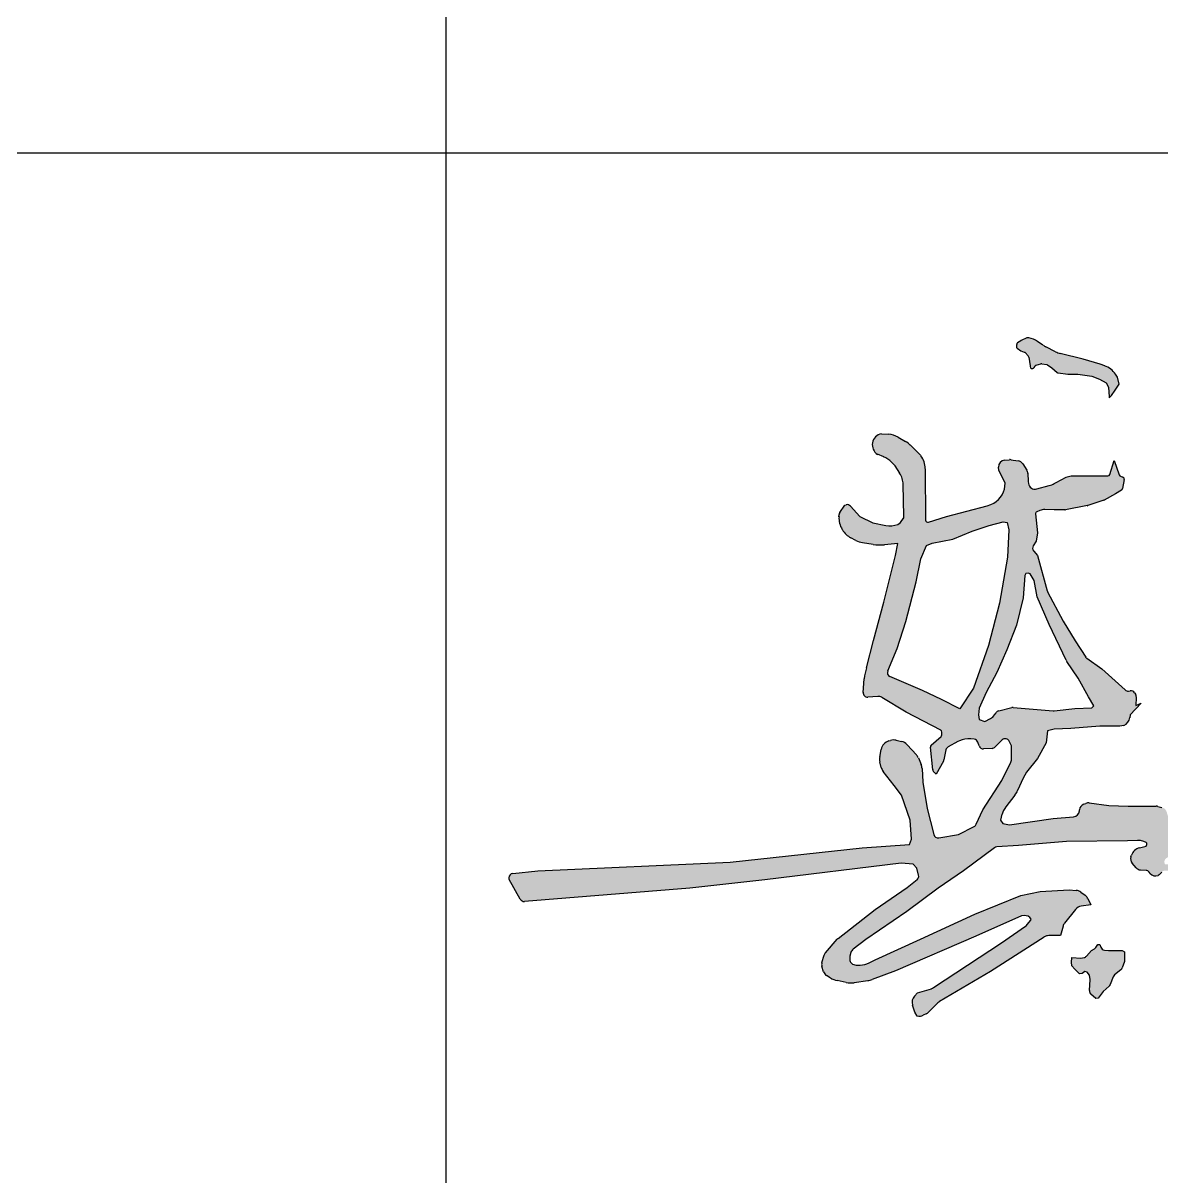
# Model space of a CAD drawing. Extents: x 1169373 to 1354985, y 649019 to 904199.
# Drawn here: x 1351545 to 1352648, y 812484 to 813602 of the extents above; entities that cross this region are included whole.
import ezdxf

# ---------------------------------------------------------------- set-up
doc = ezdxf.new("R2010")
doc.units = 0
doc.header["$LTSCALE"] = 1000
doc.header["$MEASUREMENT"] = 0
doc.layers.add('图框', color=7, linetype='Continuous')
doc.layers.add('签名', color=7, linetype='Continuous')

msp = doc.modelspace()

# ---------------------------------------------------------------- hatches: boundary and pattern name
at = {"layer": '签名'}
h = msp.add_hatch(color=4, dxfattribs=at)
h.paths.add_polyline_path([(1352567, 813261.7), (1352580.6, 813259.8), (1352588.1, 813257), (1352594.4, 813253.6), (1352596.5, 813249.4), (1352597, 813244.5), (1352597.3, 813240.1), (1352597.3, 813239), (1352599.6, 813241.1), (1352603, 813246.3), (1352606.9, 813252.3), (1352605.3, 813259.1), (1352603.5, 813261.8, 0.161293), (1352593, 813270), (1352588.7, 813271.5), (1352572, 813276.5), (1352549.8, 813281.9, -0.055927), (1352545.4, 813283.5), (1352535.9, 813288.3, -0.036786), (1352533.2, 813289.9), (1352527.9, 813293.6, 0.116967), (1352518.7, 813297.2, 0.125161), (1352517.7, 813297), (1352512.2, 813294.5, 0.089225), (1352511.6, 813294.1, -0.045924), (1352511.9, 813294.3), (1352508.6, 813292.1, 0.195275), (1352507.7, 813290.7), (1352507.4, 813289, 0.293872), (1352508.2, 813286.9), (1352511.8, 813284.3), (1352515.5, 813283), (1352519.4, 813279.1), (1352520.7, 813269.8, 0.040442), (1352520.7, 813269.4, 0.74192), (1352524.6, 813268.3), (1352525.9, 813270.2), (1352531.6, 813272.1), (1352537.3, 813271), (1352541.8, 813267.9), (1352546.8, 813263.6, 0.146226), (1352547.9, 813263.1), (1352557.4, 813261.9)])
h.paths.add_polyline_path([(1352724.7, 813031.3, -0.224051), (1352728.7, 813023.2), (1352728.9, 813004.9, 0.252735), (1352733.8, 812996.1), (1352738.1, 812993.3), (1352742.3, 812993.7, 0.405395), (1352751.8, 813005), (1352751.1, 813015.5), (1352759.2, 813017.8), (1352761.5, 813019), (1352753.7, 813023.3), (1352752.3, 813029.1), (1352752.5, 813039.5, 0.116113), (1352751.5, 813044.3), (1352746.2, 813055.5, 0.062977), (1352744.8, 813057.8), (1352738.6, 813065.2, 0.230474), (1352730.1, 813069.1), (1352722.3, 813068.8), (1352719.8, 813068.2, 0.141943), (1352714.7, 813065.2), (1352707.9, 813057.8, 0.175293), (1352705, 813051.2), (1352704.9, 813049.8), (1352705.8, 813046.1), (1352706.4, 813046.1)])
h.paths.add_polyline_path([(1352707.9, 812937.9, 0.097987), (1352706.9, 812941.9), (1352703.9, 812948.1, 0.115547), (1352700.8, 812951.9), (1352689.5, 812960.8), (1352676.6, 812967), (1352670.5, 812967.1), (1352665, 812964.1), (1352660, 812954.1), (1352664.3, 812945.9, 0.112428), (1352667.3, 812942.3), (1352673.7, 812937.5), (1352679.3, 812933.9, -0.190711), (1352683.9, 812927.6), (1352688.5, 812909.5, -0.218827), (1352686.9, 812900.7), (1352679.5, 812890.1), (1352681.8, 812886.8, 0.115033), (1352685.4, 812883.5), (1352691.7, 812880, 0.14431), (1352697.6, 812878.7), (1352700.7, 812878.9), (1352704.3, 812886.8, 0.064737), (1352705.1, 812889.4), (1352708.5, 812909.2, 0.042109), (1352708.6, 812911), (1352708.6, 812925.4)])
h.paths.add_polyline_path([(1352608.7, 812684.9, 0.133698), (1352610, 812686.7), (1352612.3, 812692.9), (1352612.1, 812699.6), (1352612.1, 812702.2), (1352610, 812703.4), (1352605.3, 812703.7), (1352596.8, 812703.6), (1352592.8, 812703.9, -0.296761), (1352589.2, 812706.8), (1352588.3, 812709.4), (1352586.2, 812709.4), (1352584.3, 812706.4, -0.111035), (1352583, 812705.1), (1352580.2, 812703.4), (1352575.4, 812698.1, -0.159662), (1352573.1, 812696.8), (1352569.7, 812696.1), (1352561.1, 812696.8), (1352561, 812696.4), (1352560.8, 812692.3), (1352561.2, 812688.7), (1352564.1, 812685.6), (1352568.6, 812681.1), (1352571.2, 812681.3), (1352573.7, 812683.2), (1352575.9, 812682.5), (1352578.1, 812679.7), (1352578.8, 812675.4), (1352578.3, 812664.8, 0.22558), (1352579.7, 812661.4), (1352584.5, 812657), (1352586.7, 812657.4), (1352591.6, 812663.9), (1352597.3, 812669, 0.121444), (1352598.4, 812670.7), (1352601.2, 812678, -0.134274), (1352602.5, 812679.9)])
h = msp.add_hatch(color=4, dxfattribs=at)
h.paths.add_polyline_path([(1352804.9, 812921.5, -0.231178), (1352805.9, 812923.1), (1352825.2, 812935), (1352843.7, 812944.8, -0.274551), (1352845.9, 812944.7), (1352848.4, 812943, -0.290357), (1352849.3, 812940.9), (1352847.6, 812929.6, -0.282713), (1352846.2, 812927.9), (1352841.9, 812926.4, 0.12974), (1352832.8, 812920.5), (1352832.3, 812919), (1352831.6, 812913.7, 0.07073), (1352832.1, 812907.7), (1352832.9, 812904.3, 0.118418), (1352837.3, 812895.4), (1352852.1, 812877.5), (1352864.5, 812863.1), (1352869.2, 812857.5, -0.191696), (1352869.7, 812856), (1352869.4, 812851.1, 0.465128), (1352871.7, 812848.8), (1352893, 812851.1), (1352920.8, 812857.4, 0.44834), (1352922.3, 812860.1), (1352921.6, 812862.2), (1352918.1, 812866), (1352915.9, 812868.6, -0.157491), (1352914.5, 812872.3), (1352914.3, 812874.6, -0.24693), (1352916.7, 812880), (1352916.8, 812880.1, 0.440579), (1352917.5, 812889.5), (1352910.1, 812897.4), (1352901.2, 812903.3, -0.170294), (1352898.7, 812906.7), (1352897.3, 812911.3, -0.102372), (1352897, 812913.9), (1352897.8, 812921.3, -0.373734), (1352903.9, 812927), (1352904, 812927, 0.254103), (1352909.3, 812930.1), (1352912.7, 812935.9), (1352913.4, 812935), (1352914.8, 812928.4), (1352915.2, 812927, 0.331647), (1352921.1, 812922.2), (1352922.1, 812922.1), (1352926.4, 812922.1, 0.263355), (1352931.9, 812925.2), (1352932.3, 812925.9), (1352933.4, 812932.2, -0.184975), (1352935.7, 812936.1), (1352938.3, 812938.1, -0.149598), (1352941.7, 812939.5), (1352953, 812940.3), (1352976.9, 812939.8), (1352985.4, 812937.6), (1352993.7, 812934.3), (1353000.4, 812930.1), (1353009.1, 812920.4), (1353022.9, 812906.4), (1353027.4, 812900.9), (1353028.2, 812893.4), (1353030.4, 812886.2), (1353032.9, 812860.5), (1353031.2, 812849.8), (1353021.9, 812849), (1353020.4, 812844), (1353018.4, 812837.6), (1353010.7, 812830.6), (1353005.5, 812821.1), (1352997.7, 812811.9), (1352992.5, 812810.1), (1352988.5, 812815.4), (1352985.5, 812817.4), (1352977.3, 812816.4), (1352976.2, 812811.1), (1352964.7, 812808.3), (1352935.8, 812806.1), (1352930.6, 812804.1), (1352935.6, 812790), (1352937.6, 812774.4), (1352944, 812756.6), (1352970.1, 812701.1), (1352976.5, 812687.7), (1352977.1, 812675.6), (1352957.4, 812667.3), (1352947.1, 812673.7), (1352933.7, 812704.9), (1352921.7, 812732.8, 0.119239), (1352915.7, 812740.7), (1352908.9, 812746.4), (1352902.5, 812752.1), (1352902.6, 812754.4, 0.267055), (1352893.5, 812773.5), (1352887.3, 812777.8), (1352880.3, 812789.8), (1352874.3, 812796.8), (1352873.2, 812797.6, 0.225942), (1352867.8, 812798.6), (1352856.8, 812795.5, -0.047725), (1352855.6, 812795.3), (1352805, 812791.3), (1352768.3, 812790.5), (1352763.4, 812789.7), (1352763.9, 812791.4, -0.302854), (1352769.5, 812795.8), (1352820.5, 812800.4), (1352857.2, 812805.7, 0.079622), (1352859.1, 812806.3), (1352865, 812809.3, 0.447831), (1352866.6, 812815.4), (1352863.2, 812820.7, 0.101957), (1352862, 812821.9), (1352856.7, 812825.4), (1352843.1, 812823.9), (1352783.4, 812818.9), (1352769.3, 812818.9), (1352752.8, 812816.4), (1352745.7, 812813.9), (1352740.7, 812806.9), (1352740.3, 812750.7, -0.1506), (1352736.5, 812738.8), (1352735.7, 812737.7), (1352732.2, 812731, -0.07539), (1352728.4, 812725.9), (1352722.3, 812719.8, -0.258442), (1352718.4, 812718.6), (1352715.6, 812719.3, -0.172364), (1352713.2, 812720.8), (1352711.2, 812723.3, -0.116492), (1352710.4, 812725.1), (1352708.6, 812734.2), (1352707.2, 812772.4, 0.257654), (1352705.1, 812776), (1352702.5, 812777.5), (1352701.9, 812783, 0.137932), (1352701, 812785.1), (1352697.9, 812789.2, -0.130882), (1352697, 812791.2), (1352695.6, 812802.3, 0.375873), (1352691.4, 812806), (1352673.2, 812806, 0.153785), (1352670.7, 812805.2), (1352657.8, 812796.1), (1352652.7, 812793, 0.298099), (1352650.8, 812788.8), (1352651.3, 812787.2), (1352676.9, 812785, -0.449386), (1352678.8, 812782.5), (1352678.5, 812781), (1352651.5, 812781, 0.210128), (1352648.4, 812779.6), (1352645.8, 812776.8), (1352644.7, 812776.3, -0.340919), (1352637.1, 812778.2), (1352636, 812779.5, 0.210758), (1352633, 812781.1), (1352627.7, 812781.5, -0.201903), (1352623.3, 812783.7), (1352619.6, 812788.1, -0.259318), (1352618.4, 812794.2), (1352618.9, 812796, -0.264412), (1352626.7, 812803.1), (1352633.1, 812804.5), (1352633.6, 812805.7, 0.42547), (1352632.5, 812808.5), (1352629.9, 812809.5, 0.080244), (1352625.4, 812810.2), (1352615.2, 812809.8), (1352555.9, 812809.1), (1352509.4, 812805.3), (1352488.5, 812803.9, 0.145884), (1352486.3, 812803.1), (1352456.2, 812780.6), (1352431.6, 812764.1), (1352401.3, 812741.2), (1352361.5, 812714.1), (1352349.3, 812704.7, 0.151784), (1352347.2, 812701.6), (1352346, 812698.1), (1352346, 812695.3, 0.121298), (1352346.8, 812692.3), (1352348.6, 812690.2), (1352352.2, 812689.3), (1352356, 812689.4, 0.108689), (1352364.8, 812691.6), (1352370.8, 812694.5), (1352414.5, 812714.5), (1352467.1, 812738.6), (1352511.8, 812756.8), (1352530.5, 812760.7), (1352558.5, 812762.2), (1352565.2, 812761.8, -0.148728), (1352569.9, 812760.1), (1352574.1, 812757, -0.11645), (1352576.6, 812754), (1352579.6, 812747.9), (1352570.1, 812746.5, 0.187953), (1352564.8, 812743.4), (1352554.2, 812730.1, 0.102525), (1352552.6, 812727.1), (1352550.1, 812718), (1352538.9, 812718, 0.144191), (1352534.3, 812716.6), (1352482.3, 812683.1), (1352433.1, 812654.2, 0.063491), (1352431.4, 812652.9), (1352422.3, 812643.8, -0.080592), (1352420.1, 812642.2), (1352417.3, 812640.8, -0.178905), (1352411.4, 812640.1), (1352409.2, 812643.7), (1352406.9, 812650.7, -0.27945), (1352408.6, 812659.4), (1352411.5, 812662.5), (1352425.1, 812666.5, 0.073381), (1352427.3, 812667.6), (1352493.1, 812711.1), (1352516.3, 812727.1, 0.06755), (1352517.9, 812728.7), (1352521.4, 812732.9), (1352521.6, 812734, 0.305341), (1352515, 812737.3), (1352512.3, 812737.1), (1352468, 812717.5), (1352390.3, 812684), (1352367.8, 812675.5, -0.052637), (1352363.5, 812674.3), (1352350.4, 812672.3, -0.090596), (1352342.7, 812672.5), (1352333.9, 812674.4, -0.085038), (1352327.2, 812677.1), (1352323.5, 812679.3, -0.181064), (1352320.7, 812682.9), (1352319.1, 812688.1, -0.147202), (1352319, 812691.8), (1352321.1, 812698.9, -0.109427), (1352322.4, 812701.3), (1352333.8, 812714.5, -0.048018), (1352334.7, 812715.3), (1352370.6, 812743.4), (1352401.6, 812764.6), (1352411.2, 812772.2, 0.298156), (1352412.7, 812776.6), (1352410.9, 812783.2), (1352407.5, 812787.2), (1352395.7, 812788.1), (1352263.8, 812772), (1352191, 812764.1), (1352031, 812751, -0.291644), (1352026.9, 812753.2), (1352016, 812772.4), (1352016, 812774, -0.383842), (1352019.8, 812778.2), (1352044, 812780.8), (1352230.3, 812789.1), (1352358.2, 812802.9), (1352403.9, 812806.4), (1352405.7, 812811.3), (1352404.4, 812829.9), (1352396.3, 812854.1), (1352388.9, 812863.4), (1352378.4, 812877.1, -0.101619), (1352376.6, 812880.9), (1352375.2, 812886.4, -0.109256), (1352375.1, 812891), (1352376.5, 812898.4, -0.280752), (1352384, 812906.6), (1352385.6, 812907.1, -0.126758), (1352390.9, 812907.3), (1352396.1, 812906.1, -0.15474), (1352401.6, 812902.9), (1352410.6, 812893.1, -0.081557), (1352412.5, 812890.2), (1352415.3, 812883.7, -0.093443), (1352416.2, 812879.9), (1352416.7, 812866.5), (1352421, 812841.1), (1352427.4, 812815.8, 0.390931), (1352432.2, 812812.6), (1352451.3, 812815.8), (1352466.7, 812823.8, 0.171134), (1352468.6, 812825.8), (1352474.8, 812839.9), (1352493.4, 812868.3), (1352502.2, 812886, 0.116513), (1352502.7, 812887.9), (1352502.7, 812900.8, 0.107138), (1352502.3, 812902.5), (1352500.6, 812906.3, 0.523435), (1352493.7, 812907.6), (1352486.7, 812900.6, -0.18265), (1352483.9, 812899.3), (1352475.6, 812898.8, -0.340063), (1352471.3, 812901.7), (1352470.1, 812905.3, 0.294066), (1352466.5, 812908.2), (1352463.3, 812908.5, 0.133568), (1352452.3, 812906.7), (1352450.7, 812906), (1352441.3, 812900.8, 0.220074), (1352439.2, 812897.9), (1352437.2, 812888.2, -0.080659), (1352436.8, 812886.9), (1352429.7, 812874.5), (1352428, 812875.9, -0.201849), (1352426.4, 812878.7), (1352424.2, 812900.6, -0.240558), (1352424.9, 812902.4), (1352434.5, 812910.9, 0.21433), (1352435.3, 812912.5), (1352435.3, 812915.2, 0.280337), (1352434.1, 812917.1), (1352400.6, 812934.4), (1352377, 812948.8, 0.156534), (1352373.2, 812949.7), (1352363.5, 812949, -0.46076), (1352359, 812953.6), (1352360.1, 812966.8, -0.064651), (1352362.4, 812977.5), (1352369.2, 813003.7), (1352378.9, 813041.1), (1352390.4, 813086.3), (1352392.7, 813097.9), (1352379.6, 813096.6, -0.064936), (1352368.6, 813097), (1352358.4, 813098.6, -0.080775), (1352351.9, 813100.8), (1352347.2, 813103.2, -0.135752), (1352338.9, 813111), (1352338.7, 813111.4, -0.154043), (1352335.6, 813123.8), (1352335.7, 813125.8, -0.136703), (1352336.4, 813127.9), (1352341.3, 813135), (1352342.5, 813135.3, -0.279334), (1352346.7, 813134), (1352355.7, 813124), (1352368.5, 813117.8), (1352381, 813115.3, 0.141167), (1352392.7, 813116.3), (1352395.1, 813118.1), (1352398, 813122.2, 0.122029), (1352398.5, 813124.2), (1352397.8, 813155, 0.13949), (1352394.4, 813166.1), (1352389.9, 813173.1), (1352386.5, 813176.6, 0.109197), (1352378.9, 813181.8), (1352373, 813184.2, -0.674227), (1352376.8, 813204.1), (1352383.5, 813203.8, -0.092395), (1352393, 813200.7), (1352400.1, 813196.7, -0.067551), (1352404.7, 813193.3), (1352414.6, 813183.4), (1352415, 813182.7, -0.157847), (1352419.2, 813170.3), (1352419.5, 813120.4, 0.507739), (1352422.3, 813118.4), (1352439.7, 813124.1), (1352479.2, 813134.4), (1352482.7, 813135.7, 0.285141), (1352496.4, 813153.5), (1352496.7, 813156.3), (1352490.3, 813169), (1352490.1, 813171.8, -0.404917), (1352495.9, 813178.6), (1352500.7, 813179, -0.059906), (1352502.2, 813179), (1352509.2, 813177.9, -0.217925), (1352513.6, 813175), (1352517.5, 813168.8, -0.127757), (1352518.5, 813165.8), (1352519, 813157.9), (1352519.2, 813156, 0.45192), (1352527.2, 813150.7), (1352539.3, 813153.9, 0.061267), (1352544.1, 813155.8), (1352552.8, 813160.6, -0.126968), (1352563.1, 813163.3), (1352595.9, 813163.3, 0.329734), (1352598, 813164.8), (1352602, 813178.1), (1352607, 813164.3, 0.229531), (1352608.4, 813163), (1352610.5, 813162.2, -0.382276), (1352611.9, 813159.8), (1352610.1, 813151, -0.203047), (1352609.1, 813149.6), (1352603.3, 813146), (1352592.2, 813139.8), (1352576.5, 813134.5), (1352554.7, 813130.4), (1352544, 813130.4), (1352534.9, 813130.7, 0.112418), (1352530.2, 813129.8), (1352527.3, 813128.5, 0.326044), (1352526, 813126.4), (1352527.9, 813108), (1352526.7, 813100.2), (1352523.8, 813095.4, 0.328096), (1352524.2, 813090.4), (1352527.9, 813086.2), (1352537.3, 813052, 0.053255), (1352537.7, 813051.1), (1352552.6, 813022.6), (1352564.5, 813003.5), (1352574.6, 812987.8, 0.098742), (1352575.7, 812986.6), (1352590.2, 812976.5), (1352612.8, 812956, 0.218816), (1352616.1, 812954.9), (1352617.8, 812955.1, -0.291918), (1352621.9, 812953.2), (1352623, 812951.4, -0.158896), (1352623.6, 812948.8), (1352623.1, 812941), (1352628.4, 812943), (1352617.8, 812931.8), (1352617.4, 812929.1, -0.240188), (1352611.6, 812921.4), (1352607.7, 812920.8), (1352588.4, 812920.8), (1352560.3, 812918.5), (1352544.1, 812918.1), (1352537.6, 812916.2), (1352536.2, 812904.6), (1352527.9, 812889.4), (1352517.3, 812876.4), (1352514.1, 812870.4), (1352508.6, 812858.4, -0.059303), (1352506, 812854.1), (1352497.2, 812842.8, 0.096023), (1352493.5, 812835.6), (1352491.9, 812829.8), (1352494.2, 812826.6), (1352500.7, 812825.2), (1352543, 812831.3), (1352562.7, 812833, 0.368288), (1352568.5, 812838.9), (1352568.6, 812839.8, -0.287337), (1352572.6, 812845.3), (1352574.7, 812846.1, -0.1299), (1352577.9, 812846.5), (1352597.1, 812843.9), (1352615.7, 812843.4), (1352642.9, 812843.4, -0.061275), (1352644.5, 812843.2), (1352648.4, 812842.2, -0.265952), (1352653, 812837.8), (1352654.6, 812832.5), (1352656.7, 812825.3, 0.385739), (1352664, 812820.8), (1352669.4, 812821.8, 0.134429), (1352672.5, 812823.3), (1352680.9, 812830.7, 0.361907), (1352682.1, 812838.8), (1352680, 812842.4), (1352679.3, 812848.4, -0.367837), (1352683.8, 812855.2), (1352689.4, 812856.8, -0.157947), (1352693.3, 812856.7), (1352694.7, 812856.2, -0.191883), (1352698.2, 812853), (1352699.6, 812850.1), (1352702.2, 812841.3), (1352702.5, 812837.9, 0.175535), (1352704.4, 812834), (1352706.9, 812831.5), (1352716.5, 812831, 0.100406), (1352719, 812831.4), (1352724.1, 812833.3, 0.271742), (1352728.2, 812838.3), (1352730.7, 812854.3), (1352738.5, 812884.8), (1352746.4, 812909.9), (1352754, 812928.3), (1352756.1, 812926.7), (1352756.6, 812922.6), (1352753.5, 812900.9), (1352747.8, 812879.1), (1352743.7, 812858.9), (1352741.6, 812845), (1352741.6, 812835.6, 0.280775), (1352748.2, 812836.4), (1352749.9, 812837.7), (1352772.7, 812841.8), (1352840.9, 812844.4, 0.384258), (1352842.9, 812846.3), (1352843.3, 812851.3, 0.192772), (1352842.8, 812852.8), (1352827.8, 812870.8), (1352817, 812881.6, -0.038185), (1352814.9, 812884), (1352808.3, 812893, -0.150784), (1352804.2, 812904.8), (1352803.9, 812913.3)])
h.paths.add_polyline_path([(1352498.5, 813118.1), (1352500, 813111.2), (1352498.9, 813084.5), (1352491.2, 813039.9), (1352480.4, 812999.1), (1352465.8, 812957.6), (1352452.7, 812937.6), (1352435, 812946.8), (1352416.5, 812955.3), (1352385, 812969, -0.411776), (1352382.8, 812974.5), (1352391.9, 812996), (1352400.4, 813022.2), (1352410.4, 813060.7), (1352415, 813083), (1352420.4, 813096), (1352426, 813098), (1352445.9, 813101.9), (1352464.5, 813109.7), (1352481.1, 813115.1), (1352494.6, 813118.7)], flags=16)
h.paths.add_polyline_path([(1352519, 813069), (1352520.9, 813068.5), (1352524.6, 813061.9), (1352527.5, 813046.2), (1352539.2, 813019.4), (1352555.5, 812984.8, 0.039662), (1352556.4, 812983.4), (1352567.3, 812967.4), (1352577.4, 812949.3), (1352582.4, 812940.6), (1352580.6, 812938.7), (1352563.9, 812937.9), (1352543.5, 812935.7), (1352504.3, 812938.9, 0.081589), (1352502.9, 812938.8), (1352490.3, 812935.7, 0.183834), (1352487.8, 812933.9), (1352486.3, 812931.7, -0.12786), (1352482.3, 812928.2), (1352476.8, 812925.4), (1352471.5, 812927.3), (1352470.8, 812931.8), (1352471.3, 812938.3), (1352478.3, 812953.4), (1352488.6, 812972.8), (1352498.3, 812994.9), (1352507.5, 813018.7), (1352514, 813045.1), (1352515.6, 813066.7), (1352516.7, 813068.8)], flags=16)
h.paths.add_polyline_path([(1352938.8, 812914.3), (1352942.7, 812918.1), (1352945.1, 812920.3, -0.191823), (1352949.6, 812921.8), (1352960.1, 812921.3), (1352967, 812920.1, -0.10674), (1352969.4, 812919.1), (1352982.3, 812910.3), (1352994.9, 812901.5, -0.07439), (1352996.3, 812900.2), (1353005.1, 812889, -0.129106), (1353009.4, 812879.1), (1353010.7, 812870.5, -0.195793), (1353007, 812854.9), (1353004.7, 812851.7), (1353001.8, 812847.1), (1352992.2, 812839.2), (1352987.3, 812836.6), (1352984.3, 812837.2), (1352981.1, 812842.1), (1352977.3, 812846.5), (1352976.5, 812853.8), (1352976.5, 812861.4), (1352975.6, 812867.5), (1352972.1, 812872.7), (1352968.6, 812875), (1352964.2, 812875.3), (1352959, 812880), (1352954.9, 812885.8), (1352951.1, 812895.7), (1352948.2, 812901), (1352943.5, 812906.8), (1352939.5, 812910.3), (1352938.2, 812911.4)], flags=16)
h.paths.add_polyline_path([(1352925.1, 812876.6), (1352926, 812877.7), (1352926.2, 812877.7), (1352934.3, 812878.4), (1352938, 812876.6, -0.319194), (1352939.1, 812874.4), (1352938.6, 812870.3), (1352939.1, 812869.8, 0.170609), (1352942.8, 812867.8), (1352945.3, 812867.4), (1352948.2, 812866.8, -0.270894), (1352949.8, 812865.3), (1352950.1, 812864.2), (1352949.8, 812860.8), (1352949.6, 812859.7, -0.35173), (1352947.5, 812858), (1352940.4, 812857.9), (1352933.6, 812858.7, -0.28734), (1352931.9, 812860.1), (1352931.2, 812862, 0.155831), (1352930.4, 812863.1, 0.184917), (1352929.1, 812863.7), (1352927.1, 812863.8), (1352925.1, 812866.9), (1352925.1, 812872.1)], flags=16)
h.paths.add_polyline_path([(1352887.3, 812823.4), (1352892.4, 812828.7), (1352896.9, 812831.7), (1352900.5, 812833.5, -0.109091), (1352903.2, 812834.2), (1352906.6, 812834.4), (1352916.4, 812833.3), (1352921, 812832.7, 0.069308), (1352922.8, 812832.7), (1352926.1, 812833.2, 0.13629), (1352929.2, 812834.6), (1352932.6, 812837.4, -0.117467), (1352935.3, 812838.8), (1352939.6, 812839.8, -0.049761), (1352940.9, 812839.9), (1352947.7, 812840.1, -0.063156), (1352949.3, 812839.9), (1352956.5, 812838.3), (1352957.2, 812838, -0.311276), (1352961.4, 812832.1), (1352961.4, 812831.7), (1352959.1, 812826.8), (1352955.1, 812821.5, -0.162986), (1352951.7, 812819.1), (1352949.9, 812818.6), (1352940, 812818.4), (1352936.1, 812818.4, 0.140475), (1352932.8, 812817.4), (1352928.8, 812814.9), (1352926.5, 812813.8), (1352923.3, 812813.1), (1352922.3, 812813.2, -0.312011), (1352917.1, 812817.7), (1352916.1, 812818.4), (1352913.7, 812817.7), (1352911.2, 812812.2), (1352909.6, 812809.9), (1352907.9, 812809, -0.174687), (1352903.6, 812808.2), (1352900.8, 812808.8), (1352897.2, 812811, -0.082204), (1352895.6, 812812.3), (1352893.7, 812814.5), (1352889.2, 812819.3), (1352887.1, 812821.6)], flags=16)
h.paths.add_polyline_path([(1352902.9, 812796), (1352904.4, 812796.8, 0.21493), (1352908.5, 812800.1), (1352909.8, 812802.5), (1352910.8, 812804.3), (1352912.5, 812804.3), (1352915.2, 812803.7), (1352916.4, 812801.8, 0.120194), (1352918.6, 812799.7), (1352919.4, 812799.2), (1352922.4, 812796.4), (1352925.7, 812794.2, -0.198061), (1352928.5, 812790.2), (1352929.4, 812786), (1352929.6, 812778.7, -0.06461), (1352929.5, 812777), (1352929.4, 812776.6, -0.302829), (1352926, 812773.4), (1352925.5, 812773.3, -0.052243), (1352924.1, 812773.2), (1352919.2, 812773.4), (1352915.3, 812773.7), (1352913.8, 812775.3), (1352913.2, 812777.1), (1352913.1, 812781.3, 0.37754), (1352909.9, 812785.9), (1352908.5, 812788.6), (1352908, 812789.8), (1352906.7, 812790.6), (1352904.8, 812791), (1352903, 812792.4), (1352902.5, 812794.6)], flags=16)

# ---------------------------------------------------------------- linework, layer by layer
at = {"layer": '图框', "color": 0}
msp.add_line((1348204.7, 813476.1), (1353882.9, 813476.1), dxfattribs=at)
msp.add_lwpolyline([(1351955.2, 808894.5), (1351955.2, 815667.3)], dxfattribs=at)
at = {"layer": '图框', "color": 4}
msp.add_lwpolyline([(1351955.2, 808894.5), (1351955.2, 814671.3)], dxfattribs=at)
at = {"layer": '签名', "color": 4}
for p, q in [((1352507.7, 813290.7, -1062.2), (1352507.4, 813289, -1062.2)), ((1352511.9, 813294.3, -1062.2), (1352508.6, 813292.1, -1062.2)), ((1352517.7, 813297, -1062.2), (1352512.2, 813294.5, -1062.2)), ((1352519.5, 813297.1, -1062.2), (1352519, 813297.2, -1062.2)), ((1352533.2, 813289.9, -1062.2), (1352527.9, 813293.6, -1062.2)), ((1352508.2, 813286.9, -1062.2), (1352511.8, 813284.3, -1062.2)), ((1352511.8, 813284.3, -1062.2), (1352515, 813283.2, -1062.2)), ((1352515.8, 813282.7, -1062.2), (1352518.9, 813279.6, -1062.2)), ((1352519.5, 813278.4, -1062.2), (1352520.7, 813270, -1062.2)), ((1352545.4, 813283.5, -1062.2), (1352535.9, 813288.3, -1062.2)), ((1352572, 813276.5, -1062.2), (1352549.8, 813281.9, -1062.2)), ((1352520.7, 813270, -1062.2), (1352520.7, 813269.4, -1062.2)), ((1352524.6, 813268.3, -1062.2), (1352525.5, 813269.6, -1062.2)), ((1352526.6, 813270.5, -1062.2), (1352531.1, 813271.9, -1062.2)), ((1352532.1, 813272, -1062.2), (1352536.9, 813271.1, -1062.2)), ((1352537.7, 813270.8, -1062.2), (1352541.8, 813267.9, -1062.2)), ((1352541.8, 813267.9, -1062.2), (1352546.8, 813263.6, -1062.2)), ((1352588.7, 813271.5, -1062.2), (1352572, 813276.5, -1062.2)), ((1352593, 813270, -1062.2), (1352588.7, 813271.5, -1062.2)), ((1352547.9, 813263.1, -1062.2), (1352557.4, 813261.9, -1062.2)), ((1352557.4, 813261.9, -1062.2), (1352567, 813261.7, -1062.2)), ((1352567, 813261.7, -1062.2), (1352580.6, 813259.8, -1062.2)), ((1352580.6, 813259.8, -1062.2), (1352588.1, 813257, -1062.2)), ((1352588.1, 813257, -1062.2), (1352594.4, 813253.6, -1062.2)), ((1352605.3, 813259.1, -1062.2), (1352603.5, 813261.8, -1062.2)), ((1352606.9, 813252.3, -1062.2), (1352605.3, 813259.1, -1062.2)), ((1352594.4, 813253.6, -1062.2), (1352596.5, 813249.4, -1062.2)), ((1352596.5, 813249.4, -1062.2), (1352597, 813244.5, -1062.2)), ((1352597, 813244.5, -1062.2), (1352597.3, 813240.1, -1062.2)), ((1352599.6, 813241.1, -1062.2), (1352603, 813246.3, -1062.2)), ((1352603, 813246.3, -1062.2), (1352606.9, 813252.3, -1062.2)), ((1352597.3, 813239, -1062.2), (1352599.6, 813241.1, -1062.2)), ((1352597.3, 813240.1, -1062.2), (1352597.3, 813239, -1062.2)), ((1352376.8, 813204.1, -1062.2), (1352383.5, 813203.8, -1062.2)), ((1352393, 813200.7, -1062.2), (1352400.1, 813196.7, -1062.2)), ((1352404.7, 813193.3, -1062.2), (1352414.6, 813183.4, -1062.2)), ((1352378.9, 813181.8, -1062.2), (1352373, 813184.2, -1062.2)), ((1352414.6, 813183.4, -1062.2), (1352415, 813182.7, -1062.2)), ((1352495.9, 813178.6, -1062.2), (1352500.7, 813179, -1062.2)), ((1352502.2, 813179, -1062.2), (1352509.2, 813177.9, -1062.2)), ((1352598, 813164.8, -1062.2), (1352602, 813178.1, -1062.2)), ((1352602, 813178.1, -1062.2), (1352607, 813164.3, -1062.2)), ((1352389.9, 813173.1, -1062.2), (1352386.5, 813176.6, -1062.2)), ((1352394.4, 813166.1, -1062.2), (1352389.9, 813173.1, -1062.2)), ((1352419.2, 813170.3, -1062.2), (1352419.5, 813120.4, -1062.2)), ((1352490.3, 813169, -1062.2), (1352490.1, 813171.8, -1062.2)), ((1352496.7, 813156.3, -1062.2), (1352490.3, 813169, -1062.2)), ((1352513.6, 813175, -1062.2), (1352517.5, 813168.8, -1062.2)), ((1352518.5, 813165.8, -1062.2), (1352519, 813157.9, -1062.2)), ((1352398.5, 813124.2, -1062.2), (1352397.8, 813155, -1062.2)), ((1352496.4, 813153.5, -1062.2), (1352496.7, 813156.3, -1062.2)), ((1352519, 813157.9, -1062.2), (1352519.2, 813156, -1062.2)), ((1352544.1, 813155.8, -1062.2), (1352552.8, 813160.6, -1062.2)), ((1352563.1, 813163.3, -1062.2), (1352595.9, 813163.3, -1062.2)), ((1352608.4, 813163, -1062.2), (1352610.5, 813162.2, -1062.2)), ((1352611.9, 813159.8, -1062.2), (1352610.1, 813151, -1062.2)), ((1352527.2, 813150.7, -1062.2), (1352539.3, 813153.9, -1062.2)), ((1352603.3, 813146, -1062.2), (1352592.3, 813139.9, -1062.2)), ((1352609.1, 813149.6, -1062.2), (1352603.3, 813146, -1062.2)), ((1352336.4, 813127.9, -1062.2), (1352341.3, 813135, -1062.2)), ((1352341.3, 813135, -1062.2), (1352342.5, 813135.3, -1062.2)), ((1352346.7, 813134, -1062.2), (1352355.7, 813124, -1062.2)), ((1352439.7, 813124.1, -1062.2), (1352479.2, 813134.4, -1062.2)), ((1352479.2, 813134.4, -1062.2), (1352482.7, 813135.7, -1062.2)), ((1352576.4, 813134.5, -1062.2), (1352554.9, 813130.4, -1062.2)), ((1352592, 813139.8, -1062.2), (1352576.7, 813134.5, -1062.2)), ((1352335.6, 813123.8, -1062.2), (1352335.7, 813125.8, -1062.2)), ((1352355.7, 813124, -1062.2), (1352368.5, 813117.8, -1062.2)), ((1352395.1, 813118.1, -1062.2), (1352398, 813122.2, -1062.2)), ((1352422.3, 813118.4, -1062.2), (1352439.7, 813124.1, -1062.2)), ((1352526, 813126.4, -1062.2), (1352527.9, 813108, -1062.2)), ((1352530.2, 813129.8, -1062.2), (1352527.3, 813128.5, -1062.2)), ((1352544, 813130.4, -1062.2), (1352534.9, 813130.7, -1062.2)), ((1352554.5, 813130.4, -1062.2), (1352544, 813130.4, -1062.2)), ((1352338.9, 813111, -1062.2), (1352338.7, 813111.4, -1062.2)), ((1352368.5, 813117.8, -1062.2), (1352381, 813115.3, -1062.2)), ((1352392.7, 813116.3, -1062.2), (1352395.1, 813118.1, -1062.2)), ((1352464.5, 813109.7, -1062.2), (1352481.1, 813115.1, -1062.2)), ((1352481.1, 813115.1, -1062.2), (1352494.6, 813118.7, -1062.2)), ((1352494.6, 813118.7, -1062.2), (1352498.5, 813118.1, -1062.2)), ((1352498.5, 813118.1, -1062.2), (1352500, 813111.2, -1062.2)), ((1352500, 813111.2, -1062.2), (1352498.9, 813084.5, -1062.2)), ((1352351.9, 813100.8, -1062.2), (1352347.2, 813103.2, -1062.2)), ((1352368.6, 813097, -1062.2), (1352358.4, 813098.6, -1062.2)), ((1352426, 813098, -1062.2), (1352445.9, 813101.9, -1062.2)), ((1352445.9, 813101.9, -1062.2), (1352464.5, 813109.7, -1062.2)), ((1352526.7, 813100.2, -1062.2), (1352523.8, 813095.4, -1062.2)), ((1352527.9, 813108, -1062.2), (1352526.7, 813100.2, -1062.2)), ((1352392.7, 813097.9, -1062.2), (1352379.6, 813096.6, -1062.2)), ((1352390.4, 813086.3, -1062.2), (1352392.7, 813097.9, -1062.2)), ((1352415, 813083, -1062.2), (1352420.4, 813096, -1062.2)), ((1352420.4, 813096, -1062.2), (1352426, 813098, -1062.2)), ((1352524.2, 813090.4, -1062.2), (1352527.9, 813086.2, -1062.2)), ((1352378.9, 813041.1, -1062.2), (1352390.4, 813086.3, -1062.2)), ((1352410.4, 813060.7, -1062.2), (1352415, 813083, -1062.2)), ((1352498.9, 813084.5, -1062.2), (1352491.2, 813039.9, -1062.2)), ((1352527.9, 813086.2, -1062.2), (1352537.3, 813052, -1062.2)), ((1352515.6, 813066.7, -1062.2), (1352514, 813045.1, -1062.2)), ((1352516.7, 813068.8, -1062.2), (1352515.6, 813066.7, -1062.2)), ((1352519, 813069, -1062.2), (1352516.7, 813068.8, -1062.2)), ((1352520.9, 813068.5, -1062.2), (1352519, 813069, -1062.2)), ((1352524.6, 813061.9, -1062.2), (1352520.9, 813068.5, -1062.2)), ((1352400.4, 813022.2, -1062.2), (1352410.4, 813060.7, -1062.2)), ((1352527.5, 813046.2, -1062.2), (1352524.6, 813061.9, -1062.2)), ((1352514, 813045.1, -1062.2), (1352507.5, 813018.7, -1062.2)), ((1352539.2, 813019.4, -1062.2), (1352527.5, 813046.2, -1062.2)), ((1352537.7, 813051.1, -1062.2), (1352552.6, 813022.6, -1062.2)), ((1352369.2, 813003.7, -1062.2), (1352378.9, 813041.1, -1062.2)), ((1352491.2, 813039.9, -1062.2), (1352480.4, 812999.1, -1062.2)), ((1352391.9, 812996, -1062.2), (1352400.4, 813022.2, -1062.2)), ((1352552.6, 813022.6, -1062.2), (1352564.5, 813003.5, -1062.2)), ((1352507.5, 813018.7, -1062.2), (1352498.3, 812994.9, -1062.2)), ((1352555.5, 812984.8, -1062.2), (1352539.2, 813019.4, -1062.2)), ((1352362.4, 812977.5, -1062.2), (1352369.2, 813003.7, -1062.2)), ((1352369.2, 813003.7, -1062.2), (1352369.2, 813003.7, -1062.2)), ((1352480.4, 812999.1, -1062.2), (1352465.8, 812957.6, -1062.2)), ((1352564.5, 813003.5, -1062.2), (1352574.6, 812987.8, -1062.2)), ((1352382.8, 812974.5, -1062.2), (1352391.9, 812996, -1062.2)), ((1352498.3, 812994.9, -1062.2), (1352488.6, 812972.8, -1062.2)), ((1352567.3, 812967.4, -1062.2), (1352556.4, 812983.4, -1062.2)), ((1352575.7, 812986.6, -1062.2), (1352590.2, 812976.5, -1062.2)), ((1352590.2, 812976.5, -1062.2), (1352612.8, 812956, -1062.2)), ((1352359, 812953.6, -1062.2), (1352360.1, 812966.8, -1062.2)), ((1352416.5, 812955.3, -1062.2), (1352385, 812969, -1062.2)), ((1352488.6, 812972.8, -1062.2), (1352478.3, 812953.4, -1062.2)), ((1352577.4, 812949.3, -1062.2), (1352567.3, 812967.4, -1062.2)), ((1352435, 812946.8, -1062.2), (1352416.5, 812955.3, -1062.2)), ((1352465.8, 812957.6, -1062.2), (1352452.7, 812937.6, -1062.2)), ((1352478.3, 812953.4, -1062.2), (1352471.3, 812938.3, -1062.2)), ((1352616.1, 812954.9, -1062.2), (1352617.8, 812955.1, -1062.2)), ((1352373.2, 812949.7, -1062.2), (1352363.5, 812949, -1062.2)), ((1352400.6, 812934.4, -1062.2), (1352377, 812948.8, -1062.2)), ((1352452.7, 812937.6, -1062.2), (1352435, 812946.8, -1062.2)), ((1352582.4, 812940.6, -1062.2), (1352577.4, 812949.3, -1062.2)), ((1352628.4, 812943, -1062.2), (1352617.8, 812931.8, -1062.2)), ((1352621.9, 812953.2, -1062.2), (1352623, 812951.4, -1062.2)), ((1352623.6, 812948.8, -1062.2), (1352623.1, 812941, -1062.2)), ((1352623.1, 812941, -1062.2), (1352628.4, 812943, -1062.2)), ((1352434.1, 812917.1, -1062.2), (1352400.6, 812934.4, -1062.2)), ((1352471.3, 812938.3, -1062.2), (1352470.8, 812931.8, -1062.2)), ((1352470.8, 812931.8, -1062.2), (1352471.5, 812927.3, -1062.2)), ((1352486.3, 812931.7, -1062.2), (1352487.8, 812933.9, -1062.2)), ((1352490.3, 812935.7, -1062.2), (1352502.9, 812938.8, -1062.2)), ((1352504.3, 812938.9, -1062.2), (1352543.1, 812935.8, -1062.2)), ((1352543.9, 812935.8, -1062.2), (1352563.9, 812937.9, -1062.2)), ((1352563.9, 812937.9, -1062.2), (1352580.6, 812938.7, -1062.2)), ((1352580.6, 812938.7, -1062.2), (1352582.4, 812940.6, -1062.2)), ((1352617.8, 812931.8, -1062.2), (1352617.4, 812929.1, -1062.2)), ((1352471.5, 812927.3, -1062.2), (1352476.8, 812925.4, -1062.2)), ((1352476.8, 812925.4, -1062.2), (1352482.3, 812928.2, -1062.2)), ((1352588.4, 812920.8, -1062.2), (1352560.3, 812918.5, -1062.2)), ((1352607.7, 812920.8, -1062.2), (1352588.4, 812920.8, -1062.2)), ((1352611.6, 812921.4, -1062.2), (1352607.7, 812920.8, -1062.2)), ((1352424.9, 812902.4, -1062.2), (1352434.5, 812910.9, -1062.2)), ((1352435.3, 812912.5, -1062.2), (1352435.3, 812915.2, -1062.2)), ((1352537.6, 812916.2, -1062.2), (1352536.2, 812904.6, -1062.2)), ((1352544.1, 812918.1, -1062.2), (1352537.6, 812916.2, -1062.2)), ((1352560.3, 812918.5, -1062.2), (1352544.1, 812918.1, -1062.2)), ((1352375.1, 812891, -1062.2), (1352376.5, 812898.4, -1062.2)), ((1352384, 812906.6, -1062.2), (1352385.6, 812907.1, -1062.2)), ((1352390.9, 812907.3, -1062.2), (1352396.1, 812906.1, -1062.2)), ((1352401.6, 812902.9, -1062.2), (1352410.6, 812893.1, -1062.2)), ((1352426.4, 812878.7, -1062.2), (1352424.2, 812900.6, -1062.2)), ((1352439.2, 812897.9, -1062.2), (1352437.2, 812888.2, -1062.2)), ((1352450.7, 812906, -1062.2), (1352441.3, 812900.8, -1062.2)), ((1352452.3, 812906.7, -1062.2), (1352450.7, 812906, -1062.2)), ((1352466.5, 812908.2, -1062.2), (1352463.3, 812908.5, -1062.2)), ((1352471.3, 812901.7, -1062.2), (1352470.1, 812905.3, -1062.2)), ((1352483.9, 812899.3, -1062.2), (1352475.6, 812898.8, -1062.2)), ((1352493.7, 812907.6, -1062.2), (1352486.7, 812900.6, -1062.2)), ((1352502.3, 812902.5, -1062.2), (1352500.6, 812906.3, -1062.2)), ((1352502.7, 812887.9, -1062.2), (1352502.7, 812900.8, -1062.2)), ((1352536.2, 812904.6, -1062.2), (1352527.9, 812889.4, -1062.2)), ((1352376.6, 812880.9, -1062.2), (1352375.2, 812886.4, -1062.2)), ((1352412.5, 812890.2, -1062.2), (1352415.3, 812883.7, -1062.2)), ((1352436.8, 812886.9, -1062.2), (1352429.7, 812874.5, -1062.2)), ((1352527.9, 812889.4, -1062.2), (1352517.3, 812876.4, -1062.2)), ((1352388.9, 812863.4, -1062.2), (1352378.4, 812877.1, -1062.2)), ((1352416.2, 812879.9, -1062.2), (1352416.7, 812866.5, -1062.2)), ((1352429.7, 812874.5, -1062.2), (1352428, 812875.9, -1062.2)), ((1352493.4, 812868.3, -1062.2), (1352502.2, 812886, -1062.2)), ((1352517.3, 812876.4, -1062.2), (1352514.1, 812870.4, -1062.2)), ((1352416.7, 812866.5, -1062.2), (1352421, 812841.1, -1062.2)), ((1352474.8, 812839.9, -1062.2), (1352493.4, 812868.3, -1062.2)), ((1352514.1, 812870.4, -1062.2), (1352508.6, 812858.4, -1062.2)), ((1352396.3, 812854.1, -1062.2), (1352388.9, 812863.4, -1062.2)), ((1352404.4, 812829.9, -1062.2), (1352396.3, 812854.1, -1062.2)), ((1352506, 812854.1, -1062.2), (1352497.2, 812842.8, -1062.2)), ((1352572.6, 812845.3, -1062.2), (1352574.7, 812846.1, -1062.2)), ((1352577.9, 812846.5, -1062.2), (1352597.1, 812843.9, -1062.2)), ((1352597.1, 812843.9, -1062.2), (1352615.7, 812843.4, -1062.2)), ((1352615.7, 812843.4, -1062.2), (1352642.9, 812843.4, -1062.2)), ((1352644.5, 812843.2, -1062.2), (1352648.4, 812842.2, -1062.2)), ((1352421, 812841.1, -1062.2), (1352427.4, 812815.8, -1062.2)), ((1352468.6, 812825.8, -1062.2), (1352474.8, 812839.9, -1062.2)), ((1352493.5, 812835.6, -1062.2), (1352491.9, 812829.8, -1062.2)), ((1352500.7, 812825.2, -1062.2), (1352543, 812831.3, -1062.2)), ((1352543, 812831.3, -1062.2), (1352562.7, 812833, -1062.2)), ((1352568.5, 812838.9, -1062.2), (1352568.6, 812839.8, -1062.2)), ((1352405.7, 812811.3, -1062.2), (1352404.4, 812829.9, -1062.2)), ((1352451.3, 812815.8, -1062.2), (1352466.7, 812823.8, -1062.2)), ((1352491.9, 812829.8, -1062.2), (1352494.2, 812826.6, -1062.2)), ((1352494.2, 812826.6, -1062.2), (1352500.7, 812825.2, -1062.2)), ((1352403.9, 812806.4, -1062.2), (1352405.7, 812811.3, -1062.2)), ((1352432.2, 812812.6, -1062.2), (1352451.3, 812815.8, -1062.2)), ((1352555.9, 812809.1, -1062.2), (1352509.4, 812805.3, -1062.2)), ((1352615.2, 812809.8, -1062.2), (1352555.9, 812809.1, -1062.2)), ((1352624.9, 812810.2, -1062.2), (1352615.2, 812809.8, -1062.2)), ((1352632.5, 812808.5, -1062.2), (1352629.9, 812809.5, -1062.2)), ((1352230.3, 812789.1, -1062.2), (1352358.2, 812802.9, -1062.2)), ((1352358.2, 812802.9, -1062.2), (1352403.9, 812806.4, -1062.2)), ((1352486.3, 812803.1, -1062.2), (1352456.2, 812780.6, -1062.2)), ((1352509.4, 812805.3, -1062.2), (1352488.5, 812803.9, -1062.2)), ((1352626.7, 812803.1, -1062.2), (1352633.1, 812804.5, -1062.2)), ((1352633.1, 812804.5, -1062.2), (1352633.6, 812805.7, -1062.2)), ((1352044, 812780.8, -1062.2), (1352230.3, 812789.1, -1062.2)), ((1352395.7, 812788.1, -1062.2), (1352263.8, 812772, -1062.2)), ((1352407.5, 812787.2, -1062.2), (1352395.7, 812788.1, -1062.2)), ((1352410.9, 812783.2, -1062.2), (1352407.5, 812787.2, -1062.2)), ((1352618.4, 812794.2, -1062.2), (1352618.9, 812796, -1062.2)), ((1352623.3, 812783.7, -1062.2), (1352619.6, 812788.1, -1062.2)), ((1352019.8, 812778.2, -1062.2), (1352044, 812780.8, -1062.2)), ((1352412.7, 812776.6, -1062.2), (1352410.9, 812783.2, -1062.2)), ((1352456.2, 812780.6, -1062.2), (1352431.6, 812764.1, -1062.2)), ((1352633, 812781.1, -1062.2), (1352627.7, 812781.5, -1062.2)), ((1352637.1, 812778.2, -1062.2), (1352636, 812779.5, -1062.2)), ((1352645.8, 812776.8, -1062.2), (1352644.7, 812776.3, -1062.2)), ((1352648.4, 812779.6, -1062.2), (1352645.8, 812776.8, -1062.2)), ((1352016, 812772.4, -1062.2), (1352016, 812774, -1062.2)), ((1352026.9, 812753.2, -1062.2), (1352016, 812772.4, -1062.2)), ((1352191, 812764.1, -1062.2), (1352031, 812751, -1062.2)), ((1352263.8, 812772, -1062.2), (1352191, 812764.1, -1062.2)), ((1352370.6, 812743.4, -1062.2), (1352401.6, 812764.6, -1062.2)), ((1352431.6, 812764.1, -1062.2), (1352401.3, 812741.2, -1062.2)), ((1352401.6, 812764.6, -1062.2), (1352411.2, 812772.2, -1062.2)), ((1352467.1, 812738.6, -1062.2), (1352511.8, 812756.8, -1062.2)), ((1352511.8, 812756.8, -1062.2), (1352530.5, 812760.7, -1062.2)), ((1352530.5, 812760.7, -1062.2), (1352558.5, 812762.2, -1062.2)), ((1352558.5, 812762.2, -1062.2), (1352565.2, 812761.8, -1062.2)), ((1352569.9, 812760.1, -1062.2), (1352574.1, 812757, -1062.2)), ((1352576.6, 812754, -1062.2), (1352579.6, 812747.9, -1062.2)), ((1352334.7, 812715.3, -1062.2), (1352370.6, 812743.4, -1062.2)), ((1352401.3, 812741.2, -1062.2), (1352361.5, 812714.1, -1062.2)), ((1352564.8, 812743.4, -1062.2), (1352554.2, 812730.1, -1062.2)), ((1352579.6, 812747.9, -1062.2), (1352570.1, 812746.5, -1062.2)), ((1352414.5, 812714.5, -1062.2), (1352467.1, 812738.6, -1062.2)), ((1352512.3, 812737.1, -1062.2), (1352468, 812717.5, -1062.2)), ((1352515, 812737.3, -1062.2), (1352512.3, 812737.1, -1062.2)), ((1352517.9, 812728.7, -1062.2), (1352521.4, 812732.9, -1062.2)), ((1352521.4, 812732.9, -1062.2), (1352521.6, 812734, -1062.2)), ((1352493.1, 812711.1, -1062.2), (1352516.3, 812727.1, -1062.2)), ((1352552.6, 812727.1, -1062.2), (1352550.1, 812718, -1062.2)), ((1352322.4, 812701.3, -1062.2), (1352333.8, 812714.5, -1062.2)), ((1352361.5, 812714.1, -1062.2), (1352349.3, 812704.7, -1062.2)), ((1352370.8, 812694.5, -1062.2), (1352414.5, 812714.5, -1062.2)), ((1352468, 812717.5, -1062.2), (1352390.3, 812684, -1062.2)), ((1352427.3, 812667.6, -1062.2), (1352493.1, 812711.1, -1062.2)), ((1352534.3, 812716.6, -1062.2), (1352482.3, 812683.1, -1062.2)), ((1352550.1, 812718, -1062.2), (1352538.9, 812718, -1062.2)), ((1352584.3, 812706.4, -1062.2), (1352586.2, 812709.4, -1062.2)), ((1352586.2, 812709.4, -1062.2), (1352588.3, 812709.4, -1062.2)), ((1352588.3, 812709.4, -1062.2), (1352589.2, 812706.8, -1062.2)), ((1352319, 812691.8, -1062.2), (1352321.1, 812698.9, -1062.2)), ((1352347.2, 812701.6, -1062.2), (1352346, 812698.1, -1062.2)), ((1352346, 812698.1, -1062.2), (1352346, 812695.3, -1062.2)), ((1352560.8, 812692.3, -1062.2), (1352561, 812696.4, -1062.2)), ((1352561, 812696.4, -1062.2), (1352561.1, 812696.8, -1062.2)), ((1352561.1, 812696.8, -1062.2), (1352569.7, 812696.1, -1062.2)), ((1352569.7, 812696.1, -1062.2), (1352573.1, 812696.8, -1062.2)), ((1352575.4, 812698.1, -1062.2), (1352580.2, 812703.4, -1062.2)), ((1352580.2, 812703.4, -1062.2), (1352583, 812705.1, -1062.2)), ((1352592.8, 812703.9, -1062.2), (1352596.8, 812703.6, -1062.2)), ((1352596.8, 812703.6, -1062.2), (1352605.3, 812703.7, -1062.2)), ((1352605.3, 812703.7, -1062.2), (1352610, 812703.4, -1062.2)), ((1352610, 812703.4, -1062.2), (1352612.1, 812702.2, -1062.2)), ((1352612.1, 812702.2, -1062.2), (1352612.1, 812699.6, -1062.2)), ((1352612.1, 812699.6, -1062.2), (1352612.3, 812692.9, -1062.2)), ((1352320.7, 812682.9, -1062.2), (1352319.1, 812688.1, -1062.2)), ((1352346.8, 812692.3, -1062.2), (1352348.6, 812690.2, -1062.2)), ((1352348.6, 812690.2, -1062.2), (1352352.2, 812689.3, -1062.2)), ((1352352.2, 812689.3, -1062.2), (1352356, 812689.4, -1062.2)), ((1352364.8, 812691.6, -1062.2), (1352370.8, 812694.5, -1062.2)), ((1352561.2, 812688.7, -1062.2), (1352560.8, 812692.3, -1062.2)), ((1352564.1, 812685.6, -1062.2), (1352561.2, 812688.7, -1062.2)), ((1352568.6, 812681.1, -1062.2), (1352564.1, 812685.6, -1062.2)), ((1352612.3, 812692.9, -1062.2), (1352610, 812686.7, -1062.2)), ((1352327.2, 812677.1, -1062.2), (1352323.5, 812679.3, -1062.2)), ((1352342.7, 812672.5, -1062.2), (1352333.9, 812674.4, -1062.2)), ((1352363.5, 812674.3, -1062.2), (1352350.4, 812672.3, -1062.2)), ((1352390.3, 812684, -1062.2), (1352367.8, 812675.5, -1062.2)), ((1352482.3, 812683.1, -1062.2), (1352433.1, 812654.2, -1062.2)), ((1352571.2, 812681.3, -1062.2), (1352568.6, 812681.1, -1062.2)), ((1352573.7, 812683.2, -1062.2), (1352571.2, 812681.3, -1062.2)), ((1352575.9, 812682.5, -1062.2), (1352573.7, 812683.2, -1062.2)), ((1352578.1, 812679.7, -1062.2), (1352575.9, 812682.5, -1062.2)), ((1352578.8, 812675.4, -1062.2), (1352578.1, 812679.7, -1062.2)), ((1352578.3, 812664.8, -1062.2), (1352578.8, 812675.4, -1062.2)), ((1352601.2, 812678, -1062.2), (1352598.4, 812670.7, -1062.2)), ((1352608.7, 812684.9, -1062.2), (1352602.5, 812679.9, -1062.2)), ((1352411.5, 812662.5, -1062.2), (1352425.1, 812666.5, -1062.2)), ((1352591.6, 812663.9, -1062.2), (1352586.7, 812657.4, -1062.2)), ((1352597.3, 812669, -1062.2), (1352591.6, 812663.9, -1062.2)), ((1352408.6, 812659.4, -1062.2), (1352411.5, 812662.5, -1062.2)), ((1352431.4, 812652.9, -1062.2), (1352422.3, 812643.8, -1062.2)), ((1352584.5, 812657, -1062.2), (1352579.7, 812661.4, -1062.2)), ((1352586.7, 812657.4, -1062.2), (1352584.5, 812657, -1062.2)), ((1352409.2, 812643.7, -1062.2), (1352406.9, 812650.7, -1062.2)), ((1352411.4, 812640.1, -1062.2), (1352409.2, 812643.7, -1062.2)), ((1352420.1, 812642.2, -1062.2), (1352417.3, 812640.8, -1062.2))]:
    msp.add_line(p, q, dxfattribs=at)
for centre, radius, start, end in [((1352509.5, 813288.6, -1062.2), 2.12, 168.68, 234.1864), ((1352509.8, 813290.3, -1062.2), 2.12, 124.4824, 168.68), ((1352513.1, 813292.6, -1062.2), 2.12, 114.6051, 124.4824), ((1352518.6, 813295.1, -1062.2), 2.12, 79.7053, 114.6051), ((1352515.7, 813276.2, -1062.2), 21.2, 55.0311, 79.7053), ((1352545.4, 813307.3, -1062.2), 21.2, 235.0311, 243.458), ((1352514.3, 813281.2, -1062.2), 2.12, 45.026, 70.3616), ((1352517.4, 813278.1, -1062.2), 2.12, 8.1401, 45.026), ((1352554.9, 813302.5, -1062.2), 21.2, 243.458, 256.2621), ((1352522.8, 813269.4, -1062.2), 2.12, 180, 326.2905), ((1352527.2, 813268.4, -1062.2), 2.12, 107.63, 146.2905), ((1352531.7, 813269.9, -1062.2), 2.12, 79.7053, 107.63), ((1352536.5, 813269, -1062.2), 2.12, 54.8009, 79.7053), ((1352585.8, 813250, -1062.2), 21.2, 33.7126, 70.3627), ((1352548.1, 813265.2, -1062.2), 2.12, 229.4252, 262.702), ((1352378.9, 813193.4, -1062.2), 11, 101.2663, 237.2219), ((1352380, 813176.8, -1062.2), 27.3, 61.4118, 82.5272), ((1352389.7, 813178.2, -1062.2), 21.2, 45.0225, 60.4805), ((1352371, 813162.1, -1062.2), 21.2, 43.2867, 68.2141), ((1352397.9, 813170.2, -1062.2), 21.2, 0.3955, 36.2753), ((1352496.5, 813172.2, -1062.2), 6.37, 95.1898, 183.3653), ((1352501.3, 813172.7, -1062.2), 6.37, 81.4768, 95.1898), ((1352508.2, 813171.6, -1062.2), 6.37, 32.301, 81.4768), ((1352376.6, 813154.5, -1062.2), 21.2, 1.2463, 33.0102), ((1352512.2, 813165.4, -1062.2), 6.37, 3.1789, 32.301), ((1352525.5, 813156.8, -1062.2), 6.37, 187.6436, 284.9202), ((1352533.8, 813174.4, -1062.2), 21.2, 284.9202, 298.944), ((1352563.1, 813142, -1062.2), 21.2, 90, 118.944), ((1352595.9, 813165.4, -1062.2), 2.12, 270, 342.9966), ((1352609, 813165, -1062.2), 2.12, 199.8696, 251.5786), ((1352609.9, 813160.2, -1062.2), 2.12, 347.896, 71.5786), ((1352475.3, 813155.6, -1062.2), 21.2, 290.6227, 354.2828), ((1352608, 813151.4, -1062.2), 2.12, 301.9852, 347.896), ((1352343.5, 813131.2, -1062.2), 4.25, 41.9002, 104.3276), ((1352576, 813136.5, -1062.2), 2.12, 280.6767, 288.8723), ((1352591.3, 813141.8, -1062.2), 2.12, 288.8723, 299.0355), ((1352356.8, 813122.5, -1062.2), 21.2, 176.4209, 211.4496), ((1352339.9, 813125.5, -1062.2), 4.25, 145.2838, 176.4209), ((1352394.2, 813124.1, -1062.2), 4.25, 333.417, 1.2463), ((1352528.1, 813126.6, -1062.2), 2.12, 113.6129, 185.8458), ((1352534.5, 813120.1, -1062.2), 10.6, 87.9562, 113.6129), ((1352554.5, 813132.5, -1062.2), 2.12, 270, 280.6767), ((1352357, 813122.1, -1062.2), 21.2, 211.4496, 242.3725), ((1352385.1, 813136.2, -1062.2), 21.2, 258.6987, 290.8395), ((1352421.6, 813120.5, -1062.2), 2.12, 180.3955, 288.0702), ((1352361.7, 813119.6, -1062.2), 21.2, 242.3725, 260.8447), ((1352375.4, 813138.9, -1062.2), 42.5, 260.8447, 275.7061), ((1352527.4, 813093.2, -1062.2), 4.25, 148.5504, 221.2082), ((1352541.4, 813053.1, -1062.2), 4.25, 195.4221, 207.6157), ((1352578.1, 812990.1, -1062.2), 4.25, 212.6397, 235.1966), ((1352402.4, 812963.3, -1062.2), 42.5, 160.4834, 175.2797), ((1352565.1, 812989.4, -1062.2), 10.6, 205.2508, 214.336), ((1352386.7, 812972.9, -1062.2), 4.25, 156.9951, 246.5179), ((1352363.2, 812953.3, -1062.2), 4.25, 175.2797, 274.2331), ((1352615.6, 812959.1, -1062.2), 4.25, 227.7487, 277.1195), ((1352618.3, 812950.9, -1062.2), 4.25, 32.0256, 97.1195), ((1352373.7, 812943.4, -1062.2), 6.37, 58.647, 94.2331), ((1352619.4, 812949.1, -1062.2), 4.25, 355.9112, 32.0256), ((1352477.5, 812937.7, -1062.2), 10.6, 296.5471, 325.6922), ((1352491.3, 812931.5, -1062.2), 4.25, 104.0257, 145.6922), ((1352504, 812934.7, -1062.2), 4.25, 85.3682, 104.0257), ((1352543.5, 812940, -1062.2), 4.25, 265.3682, 276.0911), ((1352606.9, 812930.9, -1062.2), 10.6, 296.5086, 350.5323), ((1352433.1, 812915.2, -1062.2), 2.12, 0, 62.6406), ((1352433.1, 812912.5, -1062.2), 2.12, 311.6112, 0), ((1352461, 812887.4, -1062.2), 21.2, 83.9957, 114.427), ((1352496.7, 812904.5, -1062.2), 4.25, 24.4609, 134.9775), ((1352386.9, 812896.4, -1062.2), 10.6, 106.3774, 169.1061), ((1352388.6, 812896.9, -1062.2), 10.6, 77.4807, 106.3774), ((1352393.8, 812895.8, -1062.2), 10.6, 42.2961, 77.4807), ((1352426.3, 812900.8, -1062.2), 2.12, 131.6112, 185.7151), ((1352443.4, 812897.1, -1062.2), 4.25, 119.0355, 168.6814), ((1352466.1, 812903.9, -1062.2), 4.25, 18.4484, 83.9957), ((1352475.4, 812903, -1062.2), 4.25, 198.4484, 273.5735), ((1352483.7, 812903.6, -1062.2), 4.25, 273.5735, 314.9775), ((1352498.4, 812900.8, -1062.2), 4.25, 0, 24.4609), ((1352385.5, 812889, -1062.2), 10.6, 169.1061, 194.0468), ((1352402.7, 812885.9, -1062.2), 10.6, 23.6459, 42.2961), ((1352433.1, 812889, -1062.2), 4.25, 330.2358, 348.6814), ((1352498.4, 812887.9, -1062.2), 4.25, 333.417, 0), ((1352386.9, 812883.5, -1062.2), 10.6, 194.0468, 217.2565), ((1352405.5, 812879.5, -1062.2), 10.6, 2.2924, 23.6459), ((1352430.6, 812879.2, -1062.2), 4.25, 185.7151, 231.3621), ((1352489.3, 812867.2, -1062.2), 21.2, 322.1032, 335.6786), ((1352514, 812829.7, -1062.2), 21.2, 142.1032, 164.0427), ((1352575, 812839.4, -1062.2), 6.37, 111.7859, 175.9112), ((1352577.1, 812840.2, -1062.2), 6.37, 82.1808, 111.7859), ((1352642.9, 812837, -1062.2), 6.37, 75.9743, 90), ((1352562.2, 812839.4, -1062.2), 6.37, 275.0385, 355.9112), ((1352464.7, 812827.5, -1062.2), 4.25, 297.3892, 336.2339), ((1352431.5, 812816.8, -1062.2), 4.25, 194.0468, 279.455), ((1352625.7, 812795.7, -1062.2), 14.5, 72.865, 92.913), ((1352631.7, 812806.6, -1062.2), 2.12, 336.0208, 68.2141), ((1352488.8, 812799.7, -1062.2), 4.25, 93.6301, 126.83), ((1352629.1, 812792.7, -1062.2), 10.6, 102.8652, 162.1082), ((1352624.4, 812792.2, -1062.2), 6.37, 162.1082, 220.2585), ((1352020.2, 812774, -1062.2), 4.25, 96.0043, 180), ((1352408.6, 812775.5, -1062.2), 4.25, 308.3456, 14.7546), ((1352628.2, 812787.9, -1062.2), 6.37, 220.2585, 265.9176), ((1352632.7, 812776.9, -1062.2), 4.25, 38.312, 85.9176), ((1352642.1, 812782.1, -1062.2), 6.37, 218.312, 293.6129), ((1352030.6, 812755.3, -1062.2), 4.25, 209.6238, 274.6597), ((1352564.8, 812753.3, -1062.2), 8.5, 53.1517, 86.9896), ((1352569, 812750.2, -1062.2), 8.5, 26.583, 53.1517), ((1352571.4, 812738.1, -1062.2), 8.5, 98.7394, 141.3183), ((1352515.9, 812730.7, -1062.2), 6.67, 29.8932, 97.8116), ((1352560.8, 812724.8, -1062.2), 8.5, 141.3183, 164.7335), ((1352511.4, 812734.1, -1062.2), 8.5, 304.7349, 320.1927), ((1352338.6, 812710.3, -1062.2), 6.37, 128.067, 139.0634), ((1352538.9, 812709.5, -1062.2), 8.5, 90, 122.8199), ((1352327.2, 812697.1, -1062.2), 6.37, 139.0634, 164.0427), ((1352353.2, 812699.7, -1062.2), 6.37, 127.6453, 162.1681), ((1352572.2, 812700.9, -1062.2), 4.25, 281.5833, 317.8689), ((1352580.7, 812708.7, -1062.2), 4.25, 301.8073, 327.151), ((1352593.2, 812708.2, -1062.2), 4.25, 198.4484, 264.5639), ((1352325.2, 812690, -1062.2), 6.37, 164.0427, 197.5385), ((1352352.4, 812695.3, -1062.2), 6.37, 180, 207.6644), ((1352355.5, 812710.6, -1062.2), 21.2, 271.3009, 296.1132), ((1352606, 812688.2, -1062.2), 4.25, 309.0719, 339.5325), ((1352326.8, 812684.8, -1062.2), 6.37, 197.5385, 238.5904), ((1352338.3, 812695.2, -1062.2), 21.2, 238.5904, 258.033), ((1352360.3, 812695.3, -1062.2), 21.2, 278.7394, 290.7919), ((1352605.2, 812676.6, -1062.2), 4.25, 129.0719, 159.6622), ((1352347.1, 812693.3, -1062.2), 21.2, 258.033, 278.7394), ((1352422.6, 812674.7, -1062.2), 8.5, 286.6869, 303.4745), ((1352582.5, 812664.5, -1062.2), 4.25, 177.0367, 227.8848), ((1352594.5, 812672.2, -1062.2), 4.25, 311.9649, 339.6622), ((1352414.9, 812653.6, -1062.2), 8.5, 137.0987, 199.5508), ((1352437.4, 812646.8, -1062.2), 8.5, 120.4459, 134.9775), ((1352413.5, 812648.4, -1062.2), 8.5, 255.9743, 296.5471), ((1352416.3, 812649.8, -1062.2), 8.5, 296.5471, 314.9775)]:
    msp.add_arc(centre, radius, start, end, dxfattribs=at)

doc.saveas('drawing.dxf')
